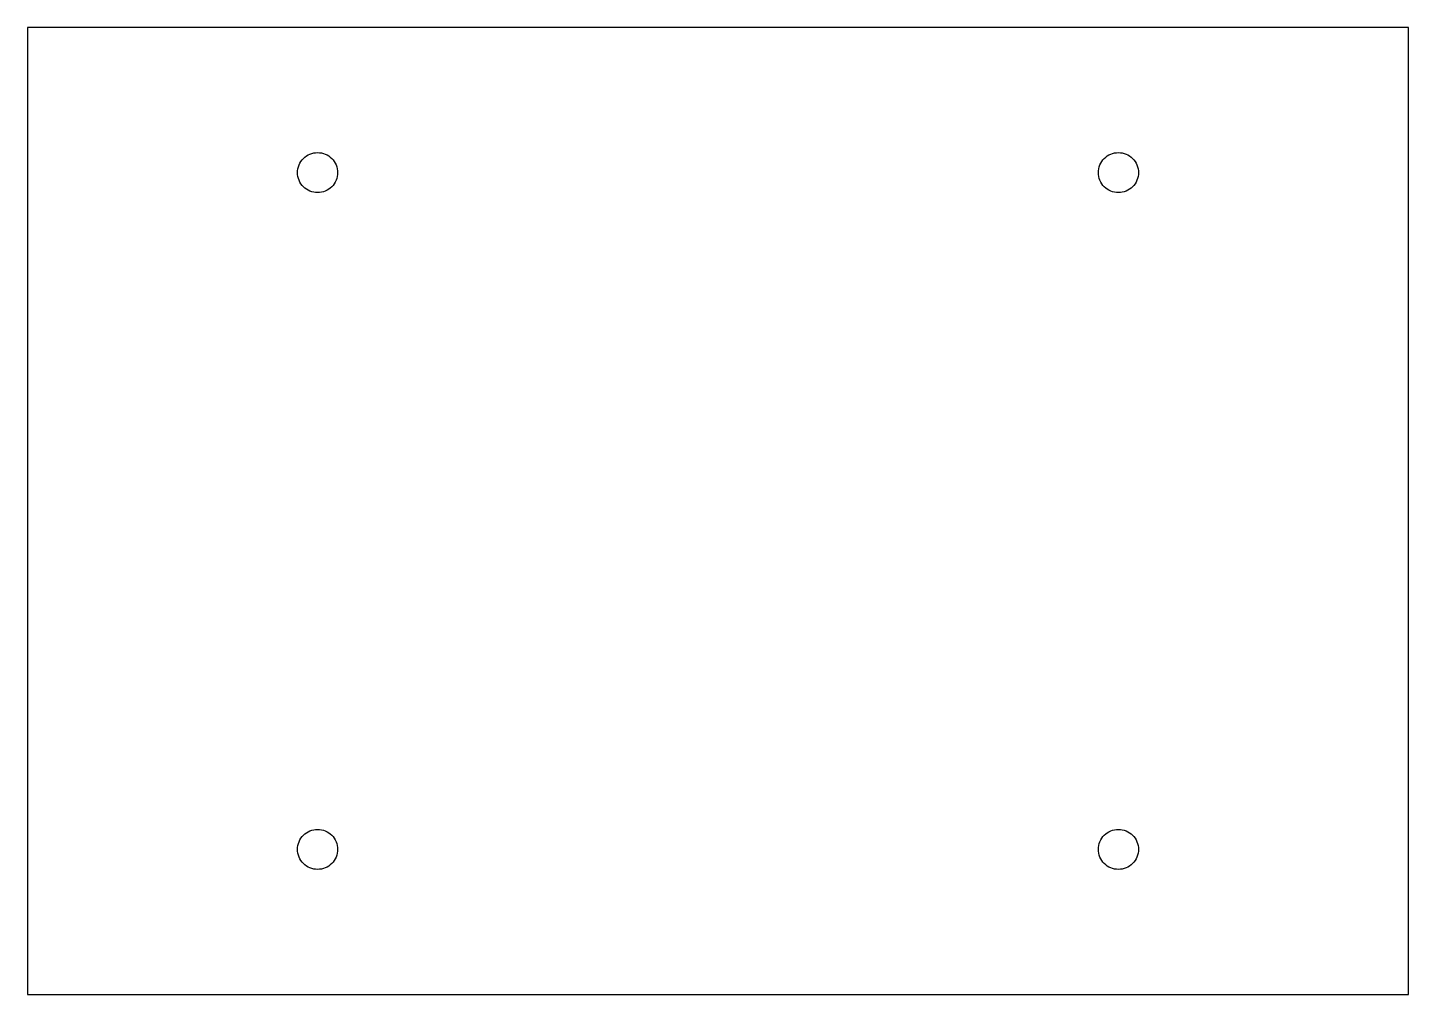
# Model space of a CAD drawing. Header units: metres. Extents: x -50 to 50, y -35 to 35.
import ezdxf

# ---------------------------------------------------------------- set-up
doc = ezdxf.new("R2010")
doc.units = ezdxf.units.M

msp = doc.modelspace()

# ---------------------------------------------------------------- linework, layer by layer
for p, q in [((50, 35), (-50, 35)), ((-50, 35), (-50, -35)), ((50, -35), (50, 35)), ((-30.3876, 24.9209), (-30.3396, 25.0549)), ((-30.3396, 25.0549), (-30.2788, 25.1835)), ((-30.2788, 25.1835), (-30.2056, 25.3056)), ((-30.2056, 25.3056), (-30.1209, 25.4199)), ((-30.1209, 25.4199), (-30.0253, 25.5253)), ((-30.0253, 25.5253), (-29.9199, 25.6209)), ((-29.9199, 25.6209), (-29.8056, 25.7056)), ((-29.8056, 25.7056), (-29.6835, 25.7788)), ((-29.6835, 25.7788), (-29.5549, 25.8396)), ((-29.5549, 25.8396), (-29.4209, 25.8876)), ((-29.4209, 25.8876), (-29.2829, 25.9221)), ((-29.2829, 25.9221), (-29.1421, 25.943)), ((-29.1421, 25.943), (-29, 25.95)), ((-29, 25.95), (-28.8579, 25.943)), ((-28.8579, 25.943), (-28.7171, 25.9221)), ((-28.7171, 25.9221), (-28.5791, 25.8876)), ((-28.5791, 25.8876), (-28.4451, 25.8396)), ((-28.4451, 25.8396), (-28.3165, 25.7788)), ((-28.3165, 25.7788), (-28.1944, 25.7056)), ((-28.1944, 25.7056), (-28.0801, 25.6209)), ((-28.0801, 25.6209), (-27.9747, 25.5253)), ((-27.9747, 25.5253), (-27.8791, 25.4199)), ((-27.8791, 25.4199), (-27.7944, 25.3056)), ((-27.7944, 25.3056), (-27.7212, 25.1835)), ((-27.7212, 25.1835), (-27.6604, 25.0549)), ((-27.6604, 25.0549), (-27.6124, 24.9209)), ((27.6124, 24.9209), (27.6604, 25.0549)), ((27.6604, 25.0549), (27.7212, 25.1835)), ((27.7212, 25.1835), (27.7944, 25.3056)), ((27.7944, 25.3056), (27.8791, 25.4199)), ((27.8791, 25.4199), (27.9747, 25.5253)), ((27.9747, 25.5253), (28.0801, 25.6209)), ((28.0801, 25.6209), (28.1944, 25.7056)), ((28.1944, 25.7056), (28.3165, 25.7788)), ((28.3165, 25.7788), (28.4451, 25.8396)), ((28.4451, 25.8396), (28.5791, 25.8876)), ((28.5791, 25.8876), (28.7171, 25.9221)), ((28.7171, 25.9221), (28.8579, 25.943)), ((28.8579, 25.943), (29, 25.95)), ((29, 25.95), (29.1421, 25.943)), ((29.1421, 25.943), (29.2829, 25.9221)), ((29.2829, 25.9221), (29.4209, 25.8876)), ((29.4209, 25.8876), (29.5549, 25.8396)), ((29.5549, 25.8396), (29.6835, 25.7788)), ((29.6835, 25.7788), (29.8056, 25.7056)), ((29.8056, 25.7056), (29.9199, 25.6209)), ((29.9199, 25.6209), (30.0253, 25.5253)), ((30.0253, 25.5253), (30.1209, 25.4199)), ((30.1209, 25.4199), (30.2056, 25.3056)), ((30.2056, 25.3056), (30.2788, 25.1835)), ((30.2788, 25.1835), (30.3396, 25.0549)), ((30.3396, 25.0549), (30.3876, 24.9209)), ((-30.45, 24.5), (-30.443, 24.6421)), ((-30.443, 24.3579), (-30.45, 24.5)), ((-30.443, 24.6421), (-30.4221, 24.7829)), ((-30.4221, 24.2171), (-30.443, 24.3579)), ((-30.4221, 24.7829), (-30.3876, 24.9209)), ((-30.3876, 24.0791), (-30.4221, 24.2171)), ((-30.3396, 23.9451), (-30.3876, 24.0791)), ((-27.6124, 24.0791), (-27.6604, 23.9451)), ((-27.6124, 24.9209), (-27.5779, 24.7829)), ((-27.5779, 24.2171), (-27.6124, 24.0791)), ((-27.5779, 24.7829), (-27.557, 24.6421)), ((-27.557, 24.3579), (-27.5779, 24.2171)), ((-27.557, 24.6421), (-27.55, 24.5)), ((-27.55, 24.5), (-27.557, 24.3579)), ((27.55, 24.5), (27.557, 24.6421)), ((27.557, 24.3579), (27.55, 24.5)), ((27.557, 24.6421), (27.5779, 24.7829)), ((27.5779, 24.2171), (27.557, 24.3579)), ((27.5779, 24.7829), (27.6124, 24.9209)), ((27.6124, 24.0791), (27.5779, 24.2171)), ((27.6604, 23.9451), (27.6124, 24.0791)), ((30.3876, 24.0791), (30.3396, 23.9451)), ((30.3876, 24.9209), (30.4221, 24.7829)), ((30.4221, 24.2171), (30.3876, 24.0791)), ((30.4221, 24.7829), (30.443, 24.6421)), ((30.443, 24.3579), (30.4221, 24.2171)), ((30.443, 24.6421), (30.45, 24.5)), ((30.45, 24.5), (30.443, 24.3579)), ((-30.2788, 23.8165), (-30.3396, 23.9451)), ((-30.2056, 23.6944), (-30.2788, 23.8165)), ((-30.1209, 23.5801), (-30.2056, 23.6944)), ((-30.0253, 23.4747), (-30.1209, 23.5801)), ((-29.9199, 23.3791), (-30.0253, 23.4747)), ((-29.8056, 23.2944), (-29.9199, 23.3791)), ((-29.6835, 23.2212), (-29.8056, 23.2944)), ((-29.5549, 23.1604), (-29.6835, 23.2212)), ((-29.4209, 23.1124), (-29.5549, 23.1604)), ((-29.2829, 23.0779), (-29.4209, 23.1124)), ((-29.1421, 23.057), (-29.2829, 23.0779)), ((-29, 23.05), (-29.1421, 23.057)), ((-28.8579, 23.057), (-29, 23.05)), ((-28.7171, 23.0779), (-28.8579, 23.057)), ((-28.5791, 23.1124), (-28.7171, 23.0779)), ((-28.4451, 23.1604), (-28.5791, 23.1124)), ((-28.3165, 23.2212), (-28.4451, 23.1604)), ((-28.1944, 23.2944), (-28.3165, 23.2212)), ((-28.0801, 23.3791), (-28.1944, 23.2944)), ((-27.9747, 23.4747), (-28.0801, 23.3791)), ((-27.8791, 23.5801), (-27.9747, 23.4747)), ((-27.7944, 23.6944), (-27.8791, 23.5801)), ((-27.7212, 23.8165), (-27.7944, 23.6944)), ((-27.6604, 23.9451), (-27.7212, 23.8165)), ((27.7212, 23.8165), (27.6604, 23.9451)), ((27.7944, 23.6944), (27.7212, 23.8165)), ((27.8791, 23.5801), (27.7944, 23.6944)), ((27.9747, 23.4747), (27.8791, 23.5801)), ((28.0801, 23.3791), (27.9747, 23.4747)), ((28.1944, 23.2944), (28.0801, 23.3791)), ((28.3165, 23.2212), (28.1944, 23.2944)), ((28.4451, 23.1604), (28.3165, 23.2212)), ((28.5791, 23.1124), (28.4451, 23.1604)), ((28.7171, 23.0779), (28.5791, 23.1124)), ((28.8579, 23.057), (28.7171, 23.0779)), ((29, 23.05), (28.8579, 23.057)), ((29.1421, 23.057), (29, 23.05)), ((29.2829, 23.0779), (29.1421, 23.057)), ((29.4209, 23.1124), (29.2829, 23.0779)), ((29.5549, 23.1604), (29.4209, 23.1124)), ((29.6835, 23.2212), (29.5549, 23.1604)), ((29.8056, 23.2944), (29.6835, 23.2212)), ((29.9199, 23.3791), (29.8056, 23.2944)), ((30.0253, 23.4747), (29.9199, 23.3791)), ((30.1209, 23.5801), (30.0253, 23.4747)), ((30.2056, 23.6944), (30.1209, 23.5801)), ((30.2788, 23.8165), (30.2056, 23.6944)), ((30.3396, 23.9451), (30.2788, 23.8165)), ((-30.3876, -24.0791), (-30.3396, -23.9451)), ((-30.3396, -23.9451), (-30.2788, -23.8165)), ((-30.2788, -23.8165), (-30.2056, -23.6944)), ((-30.2056, -23.6944), (-30.1209, -23.5801)), ((-30.1209, -23.5801), (-30.0253, -23.4747)), ((-30.0253, -23.4747), (-29.9199, -23.3791)), ((-29.9199, -23.3791), (-29.8056, -23.2944)), ((-29.8056, -23.2944), (-29.6835, -23.2212)), ((-29.6835, -23.2212), (-29.5549, -23.1604)), ((-29.5549, -23.1604), (-29.4209, -23.1124)), ((-29.4209, -23.1124), (-29.2829, -23.0779)), ((-29.2829, -23.0779), (-29.1421, -23.057)), ((-29.1421, -23.057), (-29, -23.05)), ((-29, -23.05), (-28.8579, -23.057)), ((-28.8579, -23.057), (-28.7171, -23.0779)), ((-28.7171, -23.0779), (-28.5791, -23.1124)), ((-28.5791, -23.1124), (-28.4451, -23.1604)), ((-28.4451, -23.1604), (-28.3165, -23.2212)), ((-28.3165, -23.2212), (-28.1944, -23.2944)), ((-28.1944, -23.2944), (-28.0801, -23.3791)), ((-28.0801, -23.3791), (-27.9747, -23.4747)), ((-27.9747, -23.4747), (-27.8791, -23.5801)), ((-27.8791, -23.5801), (-27.7944, -23.6944)), ((-27.7944, -23.6944), (-27.7212, -23.8165)), ((-27.7212, -23.8165), (-27.6604, -23.9451)), ((-27.6604, -23.9451), (-27.6124, -24.0791)), ((27.6124, -24.0791), (27.6604, -23.9451)), ((27.6604, -23.9451), (27.7212, -23.8165)), ((27.7212, -23.8165), (27.7944, -23.6944)), ((27.7944, -23.6944), (27.8791, -23.5801)), ((27.8791, -23.5801), (27.9747, -23.4747)), ((27.9747, -23.4747), (28.0801, -23.3791)), ((28.0801, -23.3791), (28.1944, -23.2944)), ((28.1944, -23.2944), (28.3165, -23.2212)), ((28.3165, -23.2212), (28.4451, -23.1604)), ((28.4451, -23.1604), (28.5791, -23.1124)), ((28.5791, -23.1124), (28.7171, -23.0779)), ((28.7171, -23.0779), (28.8579, -23.057)), ((28.8579, -23.057), (29, -23.05)), ((29, -23.05), (29.1421, -23.057)), ((29.1421, -23.057), (29.2829, -23.0779)), ((29.2829, -23.0779), (29.4209, -23.1124)), ((29.4209, -23.1124), (29.5549, -23.1604)), ((29.5549, -23.1604), (29.6835, -23.2212)), ((29.6835, -23.2212), (29.8056, -23.2944)), ((29.8056, -23.2944), (29.9199, -23.3791)), ((29.9199, -23.3791), (30.0253, -23.4747)), ((30.0253, -23.4747), (30.1209, -23.5801)), ((30.1209, -23.5801), (30.2056, -23.6944)), ((30.2056, -23.6944), (30.2788, -23.8165)), ((30.2788, -23.8165), (30.3396, -23.9451)), ((30.3396, -23.9451), (30.3876, -24.0791)), ((-30.45, -24.5), (-30.443, -24.3579)), ((-30.443, -24.6421), (-30.45, -24.5)), ((-30.443, -24.3579), (-30.4221, -24.2171)), ((-30.4221, -24.7829), (-30.443, -24.6421)), ((-30.4221, -24.2171), (-30.3876, -24.0791)), ((-30.3876, -24.9209), (-30.4221, -24.7829)), ((-30.3396, -25.0549), (-30.3876, -24.9209)), ((-27.6124, -24.9209), (-27.6604, -25.0549)), ((-27.6124, -24.0791), (-27.5779, -24.2171)), ((-27.5779, -24.7829), (-27.6124, -24.9209)), ((-27.5779, -24.2171), (-27.557, -24.3579)), ((-27.557, -24.6421), (-27.5779, -24.7829)), ((-27.557, -24.3579), (-27.55, -24.5)), ((-27.55, -24.5), (-27.557, -24.6421)), ((27.55, -24.5), (27.557, -24.3579)), ((27.557, -24.6421), (27.55, -24.5)), ((27.557, -24.3579), (27.5779, -24.2171)), ((27.5779, -24.7829), (27.557, -24.6421)), ((27.5779, -24.2171), (27.6124, -24.0791)), ((27.6124, -24.9209), (27.5779, -24.7829)), ((27.6604, -25.0549), (27.6124, -24.9209)), ((30.3876, -24.9209), (30.3396, -25.0549)), ((30.3876, -24.0791), (30.4221, -24.2171)), ((30.4221, -24.7829), (30.3876, -24.9209)), ((30.4221, -24.2171), (30.443, -24.3579)), ((30.443, -24.6421), (30.4221, -24.7829)), ((30.443, -24.3579), (30.45, -24.5)), ((30.45, -24.5), (30.443, -24.6421)), ((-30.2788, -25.1835), (-30.3396, -25.0549)), ((-30.2056, -25.3056), (-30.2788, -25.1835)), ((-30.1209, -25.4199), (-30.2056, -25.3056)), ((-30.0253, -25.5253), (-30.1209, -25.4199)), ((-29.9199, -25.6209), (-30.0253, -25.5253)), ((-29.8056, -25.7056), (-29.9199, -25.6209)), ((-29.6835, -25.7788), (-29.8056, -25.7056)), ((-29.5549, -25.8396), (-29.6835, -25.7788)), ((-29.4209, -25.8876), (-29.5549, -25.8396)), ((-29.2829, -25.9221), (-29.4209, -25.8876)), ((-29.1421, -25.943), (-29.2829, -25.9221)), ((-29, -25.95), (-29.1421, -25.943)), ((-28.8579, -25.943), (-29, -25.95)), ((-28.7171, -25.9221), (-28.8579, -25.943)), ((-28.5791, -25.8876), (-28.7171, -25.9221)), ((-28.4451, -25.8396), (-28.5791, -25.8876)), ((-28.3165, -25.7788), (-28.4451, -25.8396)), ((-28.1944, -25.7056), (-28.3165, -25.7788)), ((-28.0801, -25.6209), (-28.1944, -25.7056)), ((-27.9747, -25.5253), (-28.0801, -25.6209)), ((-27.8791, -25.4199), (-27.9747, -25.5253)), ((-27.7944, -25.3056), (-27.8791, -25.4199)), ((-27.7212, -25.1835), (-27.7944, -25.3056)), ((-27.6604, -25.0549), (-27.7212, -25.1835)), ((27.7212, -25.1835), (27.6604, -25.0549)), ((27.7944, -25.3056), (27.7212, -25.1835)), ((27.8791, -25.4199), (27.7944, -25.3056)), ((27.9747, -25.5253), (27.8791, -25.4199)), ((28.0801, -25.6209), (27.9747, -25.5253)), ((28.1944, -25.7056), (28.0801, -25.6209)), ((28.3165, -25.7788), (28.1944, -25.7056)), ((28.4451, -25.8396), (28.3165, -25.7788)), ((28.5791, -25.8876), (28.4451, -25.8396)), ((28.7171, -25.9221), (28.5791, -25.8876)), ((28.8579, -25.943), (28.7171, -25.9221)), ((29, -25.95), (28.8579, -25.943)), ((29.1421, -25.943), (29, -25.95)), ((29.2829, -25.9221), (29.1421, -25.943)), ((29.4209, -25.8876), (29.2829, -25.9221)), ((29.5549, -25.8396), (29.4209, -25.8876)), ((29.6835, -25.7788), (29.5549, -25.8396)), ((29.8056, -25.7056), (29.6835, -25.7788)), ((29.9199, -25.6209), (29.8056, -25.7056)), ((30.0253, -25.5253), (29.9199, -25.6209)), ((30.1209, -25.4199), (30.0253, -25.5253)), ((30.2056, -25.3056), (30.1209, -25.4199)), ((30.2788, -25.1835), (30.2056, -25.3056)), ((30.3396, -25.0549), (30.2788, -25.1835)), ((-50, -35), (50, -35))]:
    msp.add_line(p, q)

doc.saveas('drawing.dxf')
